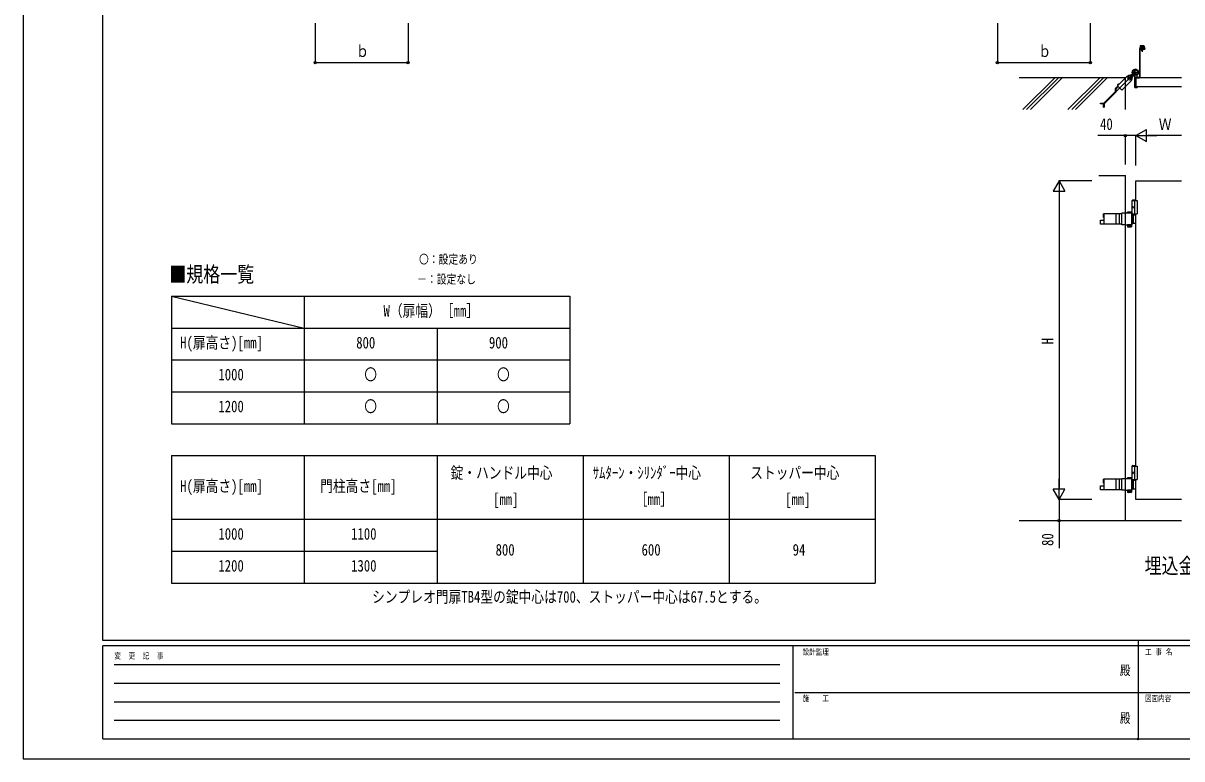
# Model space of a CAD drawing. Units: millimetres, scale not verified. Extents: x -4205 to 4205, y -2970 to 2970.
# Drawn here: x -4205 to 160, y -2970 to -200 of the extents above; entities that cross this region are included whole.
import ezdxf
from ezdxf.enums import TextEntityAlignment as Align

# ---------------------------------------------------------------- set-up
doc = ezdxf.new("R2010")
doc.units = ezdxf.units.MM
doc.header["$LTSCALE"] = 12
doc.header["$PDMODE"] = 32
doc.header["$PDSIZE"] = 6
for name, color, linetype in [('0-2_USER1', 3, 'Continuous'), ('0-4_YKK_A1', 4, 'Continuous'), ('0-5_YKK_D', 6, 'Continuous'), ('0-6_YKK_ZWAK', 7, 'Continuous')]:
    doc.layers.add(name, color=color, linetype=linetype)
doc.styles.add('ＭＳ ゴシック', font='')
doc.styles.get('ＭＳ ゴシック').set_extended_font_data('MS Gothic')

msp = doc.modelspace()

# ---------------------------------------------------------------- linework, layer by layer
at = {"layer": '0-2_USER1'}
for p, q in [((-3645.98, -1228), (-3145.98, -1348)), ((-3645.98, -1228), (-3145.98, -1348)), ((-3645.98, -1228), (-2145.98, -1228)), ((-3645.98, -1228), (-3645.98, -1708)), ((-3145.98, -1228), (-3145.98, -1708)), ((-2145.98, -1228), (-2145.98, -1708)), ((-3645.98, -1348), (-2145.98, -1348)), ((-2645.98, -1348), (-2645.98, -1708)), ((-3645.98, -1468), (-2145.98, -1468)), ((-3645.98, -1588), (-2145.98, -1588)), ((-3645.98, -1708), (-2145.98, -1708)), ((-3645.98, -1828), (-995.98, -1828)), ((-3645.98, -1828), (-3645.98, -2308)), ((-3145.98, -1828), (-3145.98, -2308)), ((-2645.98, -1828), (-2645.98, -2308)), ((-2095.98, -1828), (-2095.98, -2308)), ((-1545.98, -1828), (-1545.98, -2308)), ((-995.98, -1828), (-995.98, -2308)), ((-3645.98, -2068), (-995.98, -2068)), ((-3645.98, -2188), (-2645.98, -2188)), ((-3645.98, -2308), (-995.98, -2308))]:
    msp.add_line(p, q, dxfattribs=at)
at = {"layer": '0-4_YKK_A1'}
for p, q in [((0.15, -297), (0.15, -403)), ((2.41, -285.73), (1.15, -295)), ((19.15, -295), (1.15, -295)), ((2.15, -295), (20.15, -295)), ((2.15, -297), (20.15, -297)), ((2.15, -297), (2.15, -403)), ((4.4, -284), (15.9, -284)), ((5.15, -291), (15.15, -291)), ((6.65, -284), (6.65, -291)), ((8.15, -291), (8.15, -295)), ((8.81, -301), (8.81, -291)), ((10.15, -282.67), (10.15, -307.78)), ((10.15, -297), (13.65, -297)), ((10.15, -297.3), (10.15, -299.9)), ((11.49, -301), (11.49, -291)), ((12.15, -291), (12.15, -295)), ((12.15, -291.5), (15.15, -291.5)), ((13.65, -284), (13.65, -291)), ((13.65, -297), (13.65, -300.2)), ((15.15, -291), (15.15, -291.5)), ((17.89, -285.73), (19.15, -295)), ((20.15, -295), (20.15, -297)), ((-2.85, -385), (-28.85, -385)), ((-27.4, -396.55), (-17.34, -386.49)), ((-27.26, -396.41), (-22.6, -391.75)), ((-26.1, -391.01), (-25.82, -390.73)), ((-24.17, -391.42), (-24.93, -392.18)), ((-24.56, -390.89), (-21.15, -387.47)), ((-20.69, -387.94), (-24.17, -391.42)), ((-22.46, -378.39), (-9.24, -391.61)), ((-18.79, -389.84), (-22.27, -393.32)), ((-18.32, -390.3), (-21.74, -393.71)), ((-21.15, -387.47), (-18.32, -390.3)), ((-15.85, -398), (-15.85, -372)), ((-318.99, -405), (-438.99, -525)), ((-304.85, -405), (-424.85, -525)), ((-290.7, -405), (-410.7, -525)), ((-149.28, -405), (-269.28, -525)), ((-135.14, -405), (-255.14, -525)), ((-121, -405), (-241, -525)), ((-30.35, -399.5), (-92.94, -462.09)), ((-82.1, -431.89), (-80.27, -432.52)), ((-81.68, -434.43), (-81.95, -433.97)), ((-80.62, -433.37), (-81.68, -434.43)), ((-77.79, -430.54), (-80.62, -433.37)), ((-80.27, -432.52), (-79.02, -432.14)), ((-79.27, -429.06), (-78.64, -430.89)), ((-78.64, -430.89), (-79.02, -432.14)), ((-77.79, -430.54), (-76.73, -429.48)), ((-76.73, -429.48), (-77.19, -429.21)), ((-44.13, -399.14), (-45.27, -398.01)), ((-39.01, -398.96), (-44.31, -404.27)), ((-44.31, -404.27), (-42.37, -411.52)), ((-43.78, -399.5), (-30.35, -412.93)), ((-42.37, -411.52), (-35.12, -413.46)), ((-31.76, -400.91), (-39.01, -398.96)), ((-35.12, -413.46), (-29.81, -408.16)), ((-28.5, -394.82), (-32.09, -394.82)), ((-32.09, -396.82), (-28.25, -396.82)), ((-29.81, -408.16), (-31.76, -400.91)), ((-28.86, -414.42), (-29.99, -413.28)), ((-28.5, -394.82), (-27.07, -393.4)), ((-27.67, -401.24), (-27.67, -397.4)), ((-25.67, -397.65), (-24.25, -396.23)), ((-25.67, -397.65), (-25.67, -401.24)), ((-24.69, -396.67), (-23.98, -397.37)), ((-23.98, -397.37), (-23.07, -396.46)), ((-22.27, -393.32), (-23.03, -394.08)), ((-21.86, -395.25), (-21.58, -394.97)), ((-17.85, -399.94), (-17.85, -440.5)), ((-14.85, -440), (-14.85, -405)), ((-12.85, -403), (0.15, -403)), ((-12.85, -405), (-12.85, -440)), ((-12.85, -440), (-12.85, -405)), ((-12.85, -405), (0.15, -405)), ((-12.55, -404.7), (-8.35, -404.7)), ((-7.85, -404.2), (-7.85, -395.16)), ((-133.51, -500.82), (-90.24, -457.55)), ((-131.85, -502.83), (-88.23, -459.22)), ((-89.66, -456.14), (-89.66, -446.32)), ((-88.48, -443.49), (-81.61, -436.62)), ((-87.06, -456.39), (-87.06, -446.57)), ((-86.47, -445.15), (-79.77, -438.46)), ((-15.85, -442.5), (-8.85, -442.5)), ((-14.85, -438), (-12.85, -438)), ((-12.85, -440), (-14.85, -440)), ((158.39, -440), (-12.85, -440)), ((-12.55, -440.3), (-8.35, -440.3)), ((-7.85, -440.8), (-7.85, -441.5)), ((-147.16, -501.41), (-134.92, -501.41)), ((-147.16, -504.01), (-147.16, -501.41)), ((-134.67, -504.01), (-147.16, -504.01)), ((-135.62, -515.55), (-135.62, -504.01)), ((-135.62, -515.55), (-133.02, -515.55)), ((-133.02, -503.65), (-133.02, -515.55)), ((-152.85, -773), (-52.85, -773)), ((-52.85, -2073), (-52.85, -773)), ((-12.85, -793), (158.39, -793)), ((-12.85, -868), (-12.85, -793)), ((-25.35, -865), (-27.35, -867)), ((-27.35, -921), (-27.35, -867)), ((-27.35, -867), (-12.85, -867)), ((-25.35, -865), (-12.85, -865)), ((-17.85, -868), (-17.85, -918)), ((-66.34, -958.55), (-66.34, -915.45)), ((-52.85, -915.45), (-66.34, -915.45)), ((-27.06, -915.45), (-52.85, -915.45)), ((-43.56, -911.45), (-44.57, -912.03)), ((-44.57, -915.45), (-44.57, -912.03)), ((-30.56, -911.45), (-43.56, -911.45)), ((-40.82, -915.45), (-40.82, -912.03)), ((-33.31, -915.45), (-33.31, -912.03)), ((-30.56, -911.45), (-29.56, -912.03)), ((-29.56, -915.45), (-29.56, -912.03)), ((-27.06, -958.55), (-27.06, -915.45)), ((-26.05, -890.9), (-26.65, -890.9)), ((-26.05, -895.1), (-26.65, -895.1)), ((-25.03, -892.58), (-25.63, -892.58)), ((-25.03, -893.42), (-25.63, -893.42)), ((-146.4, -942), (-132.26, -942)), ((-146.4, -956.5), (-146.4, -942)), ((-66.34, -956.5), (-146.4, -956.5)), ((-66.34, -917.5), (-134.86, -917.5)), ((-134.86, -932), (-134.86, -917.5)), ((-134.86, -932), (-132.26, -932)), ((-87.82, -956.5), (-87.82, -917.5)), ((-75.51, -956.5), (-75.51, -917.5)), ((-52.85, -958.55), (-66.34, -958.55)), ((-52.85, -958.55), (-27.06, -958.55)), ((-41.16, -960.55), (-41.16, -958.55)), ((-32.96, -960.55), (-32.96, -958.55)), ((-28.86, -916.95), (-27.06, -916.95)), ((-28.86, -957.05), (-28.86, -916.95)), ((-28.86, -936.5), (-27.06, -936.5)), ((-28.86, -937.5), (-27.06, -937.5)), ((-28.86, -957.05), (-27.06, -957.05)), ((-27.35, -918), (-7.85, -918)), ((-27.06, -921), (-12.85, -921)), ((-27.06, -953), (-12.85, -953)), ((-23.96, -921), (-23.96, -953)), ((-12.85, -1868), (-12.85, -918)), ((-44.57, -960.55), (-44.57, -966.47)), ((-29.56, -960.55), (-44.57, -960.55)), ((-43.56, -967.05), (-44.57, -966.47)), ((-30.56, -967.05), (-43.56, -967.05)), ((-40.82, -960.55), (-40.82, -966.47)), ((-33.31, -960.55), (-33.31, -966.47)), ((-30.56, -967.05), (-29.56, -966.47)), ((-29.56, -960.55), (-29.56, -966.47)), ((-25.35, -1865), (-27.35, -1867)), ((-27.35, -1921), (-27.35, -1867)), ((-27.35, -1867), (-12.85, -1867)), ((-25.35, -1865), (-12.85, -1865)), ((-17.85, -1868), (-17.85, -1918)), ((-66.34, -1917.5), (-134.86, -1917.5)), ((-134.86, -1932), (-134.86, -1917.5)), ((-87.82, -1956.5), (-87.82, -1917.5)), ((-75.51, -1956.5), (-75.51, -1917.5)), ((-66.34, -1958.55), (-66.34, -1915.45)), ((-52.85, -1915.45), (-66.34, -1915.45)), ((-27.06, -1915.45), (-52.85, -1915.45)), ((-43.56, -1911.45), (-44.57, -1912.03)), ((-44.57, -1915.45), (-44.57, -1912.03)), ((-30.56, -1911.45), (-43.56, -1911.45)), ((-40.82, -1915.45), (-40.82, -1912.03)), ((-33.31, -1915.45), (-33.31, -1912.03)), ((-30.56, -1911.45), (-29.56, -1912.03)), ((-29.56, -1915.45), (-29.56, -1912.03)), ((-28.86, -1916.95), (-27.06, -1916.95)), ((-28.86, -1957.05), (-28.86, -1916.95)), ((-27.35, -1918), (-7.85, -1918)), ((-27.06, -1958.55), (-27.06, -1915.45)), ((-26.05, -1890.9), (-26.65, -1890.9)), ((-26.05, -1895.1), (-26.65, -1895.1)), ((-25.03, -1892.58), (-25.63, -1892.58)), ((-25.03, -1893.42), (-25.63, -1893.42)), ((-146.4, -1942), (-132.26, -1942)), ((-146.4, -1956.5), (-146.4, -1942)), ((-66.34, -1956.5), (-146.4, -1956.5)), ((-134.86, -1932), (-132.26, -1932)), ((-52.85, -1958.55), (-66.34, -1958.55)), ((-52.85, -1958.55), (-27.06, -1958.55)), ((-44.57, -1960.55), (-44.57, -1966.47)), ((-29.56, -1960.55), (-44.57, -1960.55)), ((-41.16, -1960.55), (-41.16, -1958.55)), ((-40.82, -1960.55), (-40.82, -1966.47)), ((-33.31, -1960.55), (-33.31, -1966.47)), ((-32.96, -1960.55), (-32.96, -1958.55)), ((-29.56, -1960.55), (-29.56, -1966.47)), ((-28.86, -1936.5), (-27.06, -1936.5)), ((-28.86, -1937.5), (-27.06, -1937.5)), ((-28.86, -1957.05), (-27.06, -1957.05)), ((-27.06, -1921), (-12.85, -1921)), ((-27.06, -1953), (-12.85, -1953)), ((-23.96, -1921), (-23.96, -1953)), ((-43.56, -1967.05), (-44.57, -1966.47)), ((-30.56, -1967.05), (-43.56, -1967.05)), ((-30.56, -1967.05), (-29.56, -1966.47)), ((-452.85, -2073), (158.39, -2073))]:
    msp.add_line(p, q, dxfattribs=at)
for points in [[(5.15, -291), (5.15, -291.5), (8.15, -291.5)], [(8.15, -291), (6.65, -291), (7.03, -289.59)], [(13.65, -300.2), (6.65, -300.2), (6.65, -297), (10.15, -297)], [(8.05, -288.65), (9, -290.6), (10.15, -291.21)], [(12.25, -288.65), (11.3, -290.6), (10.15, -291.21)], [(12.15, -291), (13.65, -291), (13.27, -289.59)], [(-27.52, -393.84), (-28.22, -393.13), (-27.31, -392.22)], [(-25.4, -391.72), (-26.46, -390.66), (-27.18, -391.92)], [(-27.13, -393.31), (-25.08, -392.6), (-23.83, -392.98)], [(-21.74, -393.71), (-22.57, -394.55), (-25.4, -391.72), (-24.56, -390.89)], [(-52.85, -525), (-52.85, -405), (-452.85, -405)], [(-45.27, -398.01), (-52.85, -405.6), (-82.74, -435.49), (-66.34, -451.89)], [(-66.34, -451.89), (-52.85, -438.4), (-28.86, -414.42)], [(-24.16, -396.28), (-23.45, -394.23), (-23.83, -392.98)], [(-22.57, -394.55), (-21.51, -395.61), (-22.77, -396.33)], [(158.39, -405), (-12.85, -405), (-12.85, -440)], [(-27.35, -868), (-7.85, -868), (-7.85, -918)], [(-26.76, -891.74), (-26.79, -891.9), (-26.83, -892.06), (-26.9, -892.21), (-26.98, -892.33), (-27.08, -892.44), (-27.14, -892.49)], [(-27.14, -893.51), (-27.08, -893.56), (-26.98, -893.67), (-26.9, -893.79), (-26.83, -893.94), (-26.79, -894.1), (-26.76, -894.26)], [(-25.63, -892.58), (-25.74, -892.56), (-25.85, -892.52), (-25.95, -892.44), (-26.04, -892.33), (-26.1, -892.21), (-26.15, -892.06), (-26.17, -891.9), (-26.17, -891.74)], [(-26.17, -894.26), (-26.17, -894.1), (-26.15, -893.94), (-26.1, -893.79), (-26.04, -893.67), (-25.95, -893.56), (-25.85, -893.48), (-25.74, -893.44), (-25.63, -893.42)], [(-132.26, -956.5), (-132.26, -932), (-132.26, -917.5)], [(-27.35, -1868), (-7.85, -1868), (-7.85, -1918)], [(-132.26, -1956.5), (-132.26, -1932), (-132.26, -1917.5)], [(-26.76, -1891.74), (-26.79, -1891.9), (-26.83, -1892.06), (-26.9, -1892.21), (-26.98, -1892.33), (-27.08, -1892.44), (-27.14, -1892.49)], [(-27.14, -1893.51), (-27.08, -1893.56), (-26.98, -1893.67), (-26.9, -1893.79), (-26.83, -1893.94), (-26.79, -1894.1), (-26.76, -1894.26)], [(-25.63, -1892.58), (-25.74, -1892.56), (-25.85, -1892.52), (-25.95, -1892.44), (-26.04, -1892.33), (-26.1, -1892.21), (-26.15, -1892.06), (-26.17, -1891.9), (-26.17, -1891.74)], [(-26.17, -1894.26), (-26.17, -1894.1), (-26.15, -1893.94), (-26.1, -1893.79), (-26.04, -1893.67), (-25.95, -1893.56), (-25.85, -1893.48), (-25.74, -1893.44), (-25.63, -1893.42)], [(158.39, -1993), (-12.85, -1993), (-12.85, -1918)]]:
    msp.add_lwpolyline(points, dxfattribs=at)
for points in [[(12.15, -301), (8.15, -301), (8.15, -291), (12.15, -291)], [(-29.36, -958.55), (-44.76, -958.55), (-44.76, -960.55), (-29.36, -960.55)], [(-29.36, -1958.55), (-44.76, -1958.55), (-44.76, -1960.55), (-29.36, -1960.55)]]:
    msp.add_lwpolyline(points, close=True, dxfattribs=at)
for radius in [11.5, 10.35]:
    msp.add_circle((-15.85, -385), radius, dxfattribs=at)
for centre, radius, start, end in [((2.15, -297), 2, 90, 180), ((4.4, -286), 2, 90, 172.23483), ((8.4, -302.2), 5.2, 70.34714, 109.65286), ((8.4, -295), 5.2, 250.34714, 289.65286), ((6.69, -300.7), 0.5, 8.21321, 90), ((8.28, -289.93), 1.3, 104.0353, 165), ((10.15, -300.2), 3, 188.21321, 351.78679), ((10.15, -297.4), 9, 75.9647, 104.0353), ((11.9, -302.2), 5.2, 70.34714, 109.65286), ((11.9, -295), 5.2, 250.34714, 289.65286), ((12.02, -289.93), 1.3, 15, 75.9647), ((13.61, -300.7), 0.5, 90, 171.78679), ((15.9, -286), 2, 7.76517, 90), ((-26.06, -392.57), 1.3, 150, 210.9647), ((-15.85, -385), 11.5, 321.98772, 244.89722), ((-2.85, -395.16), 5, 141.98772, 180), ((-79.96, -432.82), 2.3, 171.88409, 210), ((-78.07, -433.08), 4.2, 98.11591, 171.88409), ((-78.34, -431.2), 2.3, 60, 98.11591), ((-37.06, -406.21), 10, 315, 135), ((-37.06, -406.21), 6.5, 84.54354, 275.45646), ((-37.06, -406.21), 6.5, 275.45646, 84.54354), ((-32.09, -399.82), 5, 90, 135.40999), ((-32.09, -399.82), 3, 90, 110.54093), ((-28.25, -395.42), 1.4, 270, 315), ((-30.67, -401.24), 3, 339.45907, 0), ((-26.27, -397.4), 1.4, 135, 180), ((-19.46, -388.61), 9, 210.9647, 239.0353), ((-30.67, -401.24), 5, 314.59001, 0), ((-23.42, -395.21), 1.3, 239.0353, 300), ((-22.85, -399.94), 5, 0.00002, 64.89722), ((-12.85, -405), 2, 90, 180), ((-12.55, -405), 0.3, 90, 180), ((-8.35, -404.2), 0.5, 270, 360), ((0.15, -403), 2, 270, 0), ((-91.66, -456.14), 2, 315, 0), ((-85.66, -446.32), 4, 135, 180), ((-91.06, -456.39), 4, 315, 0), ((-85.06, -446.57), 2, 135, 180), ((-15.85, -440.5), 2, 180, 270), ((-12.55, -440), 0.3, 180, 270), ((-8.85, -441.5), 1, 270, 360), ((-8.35, -440.8), 0.5, 360, 90), ((-134.92, -499.41), 2, 270, 315), ((-134.67, -500.01), 4, 270, 315), ((-42.69, -914.77), 3.32, 55.61575, 124.38425), ((-37.06, -923.87), 12.42, 72.41205, 107.58795), ((-31.43, -914.77), 3.32, 55.61575, 124.38425), ((-42.69, -963.73), 3.32, 235.61575, 304.38425), ((-37.06, -954.63), 12.42, 252.41205, 287.58795), ((-31.43, -963.73), 3.32, 235.61575, 304.38425), ((-42.69, -1914.77), 3.32, 55.61575, 124.38425), ((-37.06, -1923.87), 12.42, 72.41205, 107.58795), ((-31.43, -1914.77), 3.32, 55.61575, 124.38425), ((-42.69, -1963.73), 3.32, 235.61575, 304.38425), ((-37.06, -1954.63), 12.42, 252.41205, 287.58795), ((-31.43, -1963.73), 3.32, 235.61575, 304.38425)]:
    msp.add_arc(centre, radius, start, end, dxfattribs=at)
for centre in [(-24.69, -893), (-24.69, -1893)]:
    msp.add_ellipse(centre, major_axis=(0, -3.5), ratio=0.707107, dxfattribs=at)
for centre, start_param, end_param in [((-20.46, -893), 1.3352921, 1.4303349), ((-20.46, -893), 1.7112577, 1.8063006), ((-19.87, -893), 1.3352921, 1.4303349), ((-19.87, -893), 1.7112577, 1.8063006), ((-18.68, -893), 1.5241127, 1.6174799), ((-20.46, -1893), 1.3352921, 1.4303349), ((-20.46, -1893), 1.7112577, 1.8063006), ((-19.87, -1893), 1.3352921, 1.4303349), ((-19.87, -1893), 1.7112577, 1.8063006), ((-18.68, -1893), 1.5241127, 1.6174799)]:
    msp.add_ellipse(centre, major_axis=(0, 9), ratio=0.707107, start_param=start_param, end_param=end_param, dxfattribs=at)
at = {"layer": '0-5_YKK_D'}
for p, q in [((-3104.98, -200.27), (-3104.98, -349.27)), ((-2754.98, -200.27), (-2754.98, -349.27)), ((-534.98, -200.27), (-534.98, -349.27)), ((-184.98, -200.27), (-184.98, -349.27)), ((-3104.98, -348.27), (-2754.98, -348.27)), ((-534.98, -348.27), (-184.98, -348.27)), ((-12.85, -623), (26.12, -600.5)), ((26.12, -645.5), (26.12, -600.5)), ((-52.85, -732.04), (-52.85, -622)), ((-12.85, -735.88), (-12.85, -622)), ((-12.85, -732.04), (-12.85, -622)), ((-12.85, -623), (26.12, -645.5)), ((-12.85, -623), (65.09, -623)), ((158.39, -623), (32.15, -623)), ((-302.85, -793), (-325.35, -831.97)), ((-179.23, -793), (-303.85, -793)), ((-302.85, -793), (-280.35, -831.97)), ((-302.85, -793), (-302.85, -870.94)), ((-325.35, -831.97), (-280.35, -831.97)), ((-302.85, -838), (-302.85, -1948)), ((-302.85, -1993), (-302.85, -1915.06)), ((-302.85, -1993), (-325.35, -1954.03)), ((-280.35, -1954.03), (-325.35, -1954.03)), ((-302.85, -1993), (-280.35, -1954.03)), ((-179.23, -1993), (-303.85, -1993)), ((-179.23, -1993), (-303.85, -1993)), ((-336.66, -2073), (-301.85, -2073))]:
    msp.add_line(p, q, dxfattribs=at)
for points in [[(-12.85, -623), (-52.85, -623), (-156.25, -623)], [(-302.85, -1993), (-302.85, -2073), (-302.85, -2176.4)]]:
    msp.add_lwpolyline(points, dxfattribs=at)
for centre in [(-3104.98, -348.27), (-2754.98, -348.27), (-534.98, -348.27), (-184.98, -348.27), (-52.85, -623), (-302.85, -2073)]:
    msp.add_circle(centre, 4.25, dxfattribs=at)
at = {"layer": '0-6_YKK_ZWAK'}
for p, q in [((-3904.98, -2525), (-3904.98, 2775)), ((3895.02, -2525), (-3904.98, -2525)), ((-4.98, -2525), (-4.98, -2895)), ((-1304.98, -2545), (-3904.98, -2545)), ((-3904.98, -2895), (-3904.98, -2545)), ((-1304.98, -2545), (-1304.98, -2895)), ((-4.98, -2545), (-1304.98, -2545)), ((1295.02, -2545), (-4.98, -2545)), ((-3862.48, -2615), (-1354.98, -2615)), ((-3862.48, -2685), (-1354.98, -2685)), ((-1297.48, -2720), (-4.98, -2720)), ((-4.98, -2720), (1295.02, -2720)), ((-3862.48, -2755), (-1354.98, -2755)), ((-3862.48, -2825), (-1354.98, -2825)), ((-3904.98, -2895), (-1304.98, -2895)), ((-1304.98, -2895), (-4.98, -2895)), ((-4.98, -2895), (1295.02, -2895))]:
    msp.add_line(p, q, dxfattribs=at)
msp.add_lwpolyline([(-4205, -2970), (4205, -2970), (4205, 2970), (-4205, 2970)], close=True, dxfattribs=at)
msp.add_point((-4.98, -2895), dxfattribs=at)

# ---------------------------------------------------------------- texts
at = {"layer": '0-2_USER1', "style": 'ＭＳ ゴシック', "width": 0.8}
for s, height, p in [('〇：設定あり', 32.99, (-2713.81, -1115.49)), ('■規格一覧', 58.65, (-3654.51, -1192.42)), ('－：設定なし', 32.99, (-2721.01, -1190.49)), ('W（扉幅）［㎜］', 43.99, (-2847.58, -1318)), ('H(扉高さ)[mm]', 43.99, (-3613.58, -1438)), ('800', 43.99, (-2950.38, -1438)), ('900', 43.99, (-2450.38, -1438)), ('1000', 43.99, (-3469.58, -1558)), ('〇', 43.99, (-2919.98, -1558)), ('〇', 43.99, (-2419.98, -1558)), ('〇', 43.99, (-2919.98, -1678)), ('〇', 43.99, (-2419.98, -1678)), ('1200', 43.99, (-3469.58, -1678)), ('錠・ハンドル中心', 43.99, (-2594.98, -1928)), ('ｻﾑﾀｰﾝ・ｼﾘﾝﾀﾞｰ中心', 43.99, (-2059.38, -1928)), ('ストッパー中心', 43.99, (-1466.18, -1928)), ('H(扉高さ)[mm]', 43.99, (-3613.58, -1978)), ('門柱高さ[mm]', 43.99, (-3086.38, -1978)), ('［㎜］', 43.99, (-1900.98, -2028)), ('[㎜]', 43.99, (-2434.98, -2028)), ('[㎜]', 43.99, (-1334.98, -2028)), ('1000', 43.99, (-3469.58, -2158)), ('1100', 43.99, (-2969.58, -2158)), ('800', 43.99, (-2425.38, -2218)), ('600', 43.99, (-1875.38, -2218)), ('94', 43.99, (-1306.18, -2218)), ('1200', 43.99, (-3469.58, -2278)), ('1300', 43.99, (-2969.58, -2278)), ('埋込金具納まり', 58.65, (19.77, -2289.91)), ('シンプレオ門扉TB4型の錠中心は700、ストッパー中心は67.5とする。', 43.99, (-2890.53, -2395.14))]:
    msp.add_text(s, height=height, dxfattribs=at).set_placement(p, align=Align.BOTTOM_LEFT)
at = {"layer": '0-5_YKK_D', "style": 'ＭＳ ゴシック', "width": 0.8}
for s, p in [('ｂ', (-2950.78, -340.27)), ('ｂ', (-380.78, -340.27)), ('40', (-148.25, -615)), ('Ｗ', (72.87, -615))]:
    msp.add_text(s, height=43.99, dxfattribs=at).set_placement(p, align=Align.BOTTOM_LEFT)
for s, p in [('H', (-310.85, -1409)), ('80', (-310.85, -2168.4))]:
    msp.add_text(s, height=43.99, rotation=90, dxfattribs=at).set_placement(p, align=Align.BOTTOM_LEFT)
at = {"layer": '0-6_YKK_ZWAK', "style": 'ＭＳ ゴシック', "width": 0.8}
for s, height, p in [('変  更  記  事', 21.99, (-3861.31, -2600)), ('設計監理', 21.99, (-1268.31, -2585)), ('工 事 名', 21.99, (21.27, -2585)), ('殿', 36.66, (-73.67, -2665.83)), ('施\u3000\u3000工', 21.99, (-1268.31, -2760)), ('図面内容', 21.99, (21.27, -2760)), ('殿', 36.66, (-73.67, -2845.83))]:
    msp.add_text(s, height=height, dxfattribs=at).set_placement(p, align=Align.BOTTOM_LEFT)

doc.saveas('drawing.dxf')
